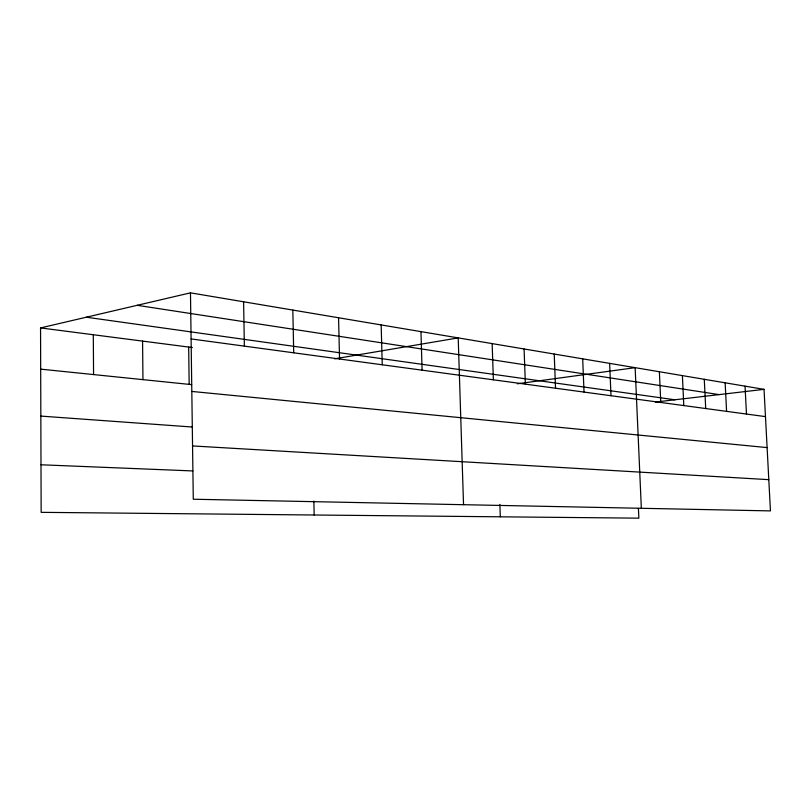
<?xml version="1.0" encoding="UTF-8"?>
<svg xmlns="http://www.w3.org/2000/svg" width="811" height="811" viewBox="0 0 811 811"><rect width="100%" height="100%" fill="white"/><g stroke="black" fill="none" stroke-linecap="round" stroke-linejoin="round"><path stroke-width="1.22" d="M638.419 508.426L638.855 518.158L41.148 512.339L40.55 327.918L190.473 292.842L764.033 389.351L770.45 510.9L193.282 499.231L190.473 292.842M334.558 358.827L458.205 337.893L463.537 504.695M517.347 383.796L635.145 367.667L641.339 508.294M655.369 402.063L764.033 389.351M40.996 464.774L192.825 470.938M192.562 445.938L768.798 479.656M40.834 416.094L192.227 427.012M191.822 391.439L767.105 447.601M40.682 369.147L191.649 384.627M40.55 327.918L192.379 347.534M191.102 338.927L765.472 416.621M86.341 317.213L674.884 399.782M137.171 305.311L719.093 394.612M745.035 386.158L746.475 414.046M725.146 382.812L726.575 411.359M704.283 379.305L705.712 408.531M682.386 375.615L683.805 405.571M659.373 371.742L660.772 402.459M609.629 363.369L610.997 395.727M582.693 358.837L584.032 392.078M554.227 354.052L555.535 388.226M524.088 348.983L525.376 384.14M499.88 504.422L500.306 516.81M492.145 343.6L493.382 379.812M420.96 331.628L422.095 370.171M381.17 324.937L382.234 364.788M338.562 317.76L339.545 359.009M313.867 501.097L314.171 514.995M292.832 310.066L293.714 352.805M243.604 301.783L244.364 346.135M188.669 347.057L189.166 384.373M142.564 341.096L142.959 379.629M93.295 334.74L93.569 374.57"/></g></svg>
